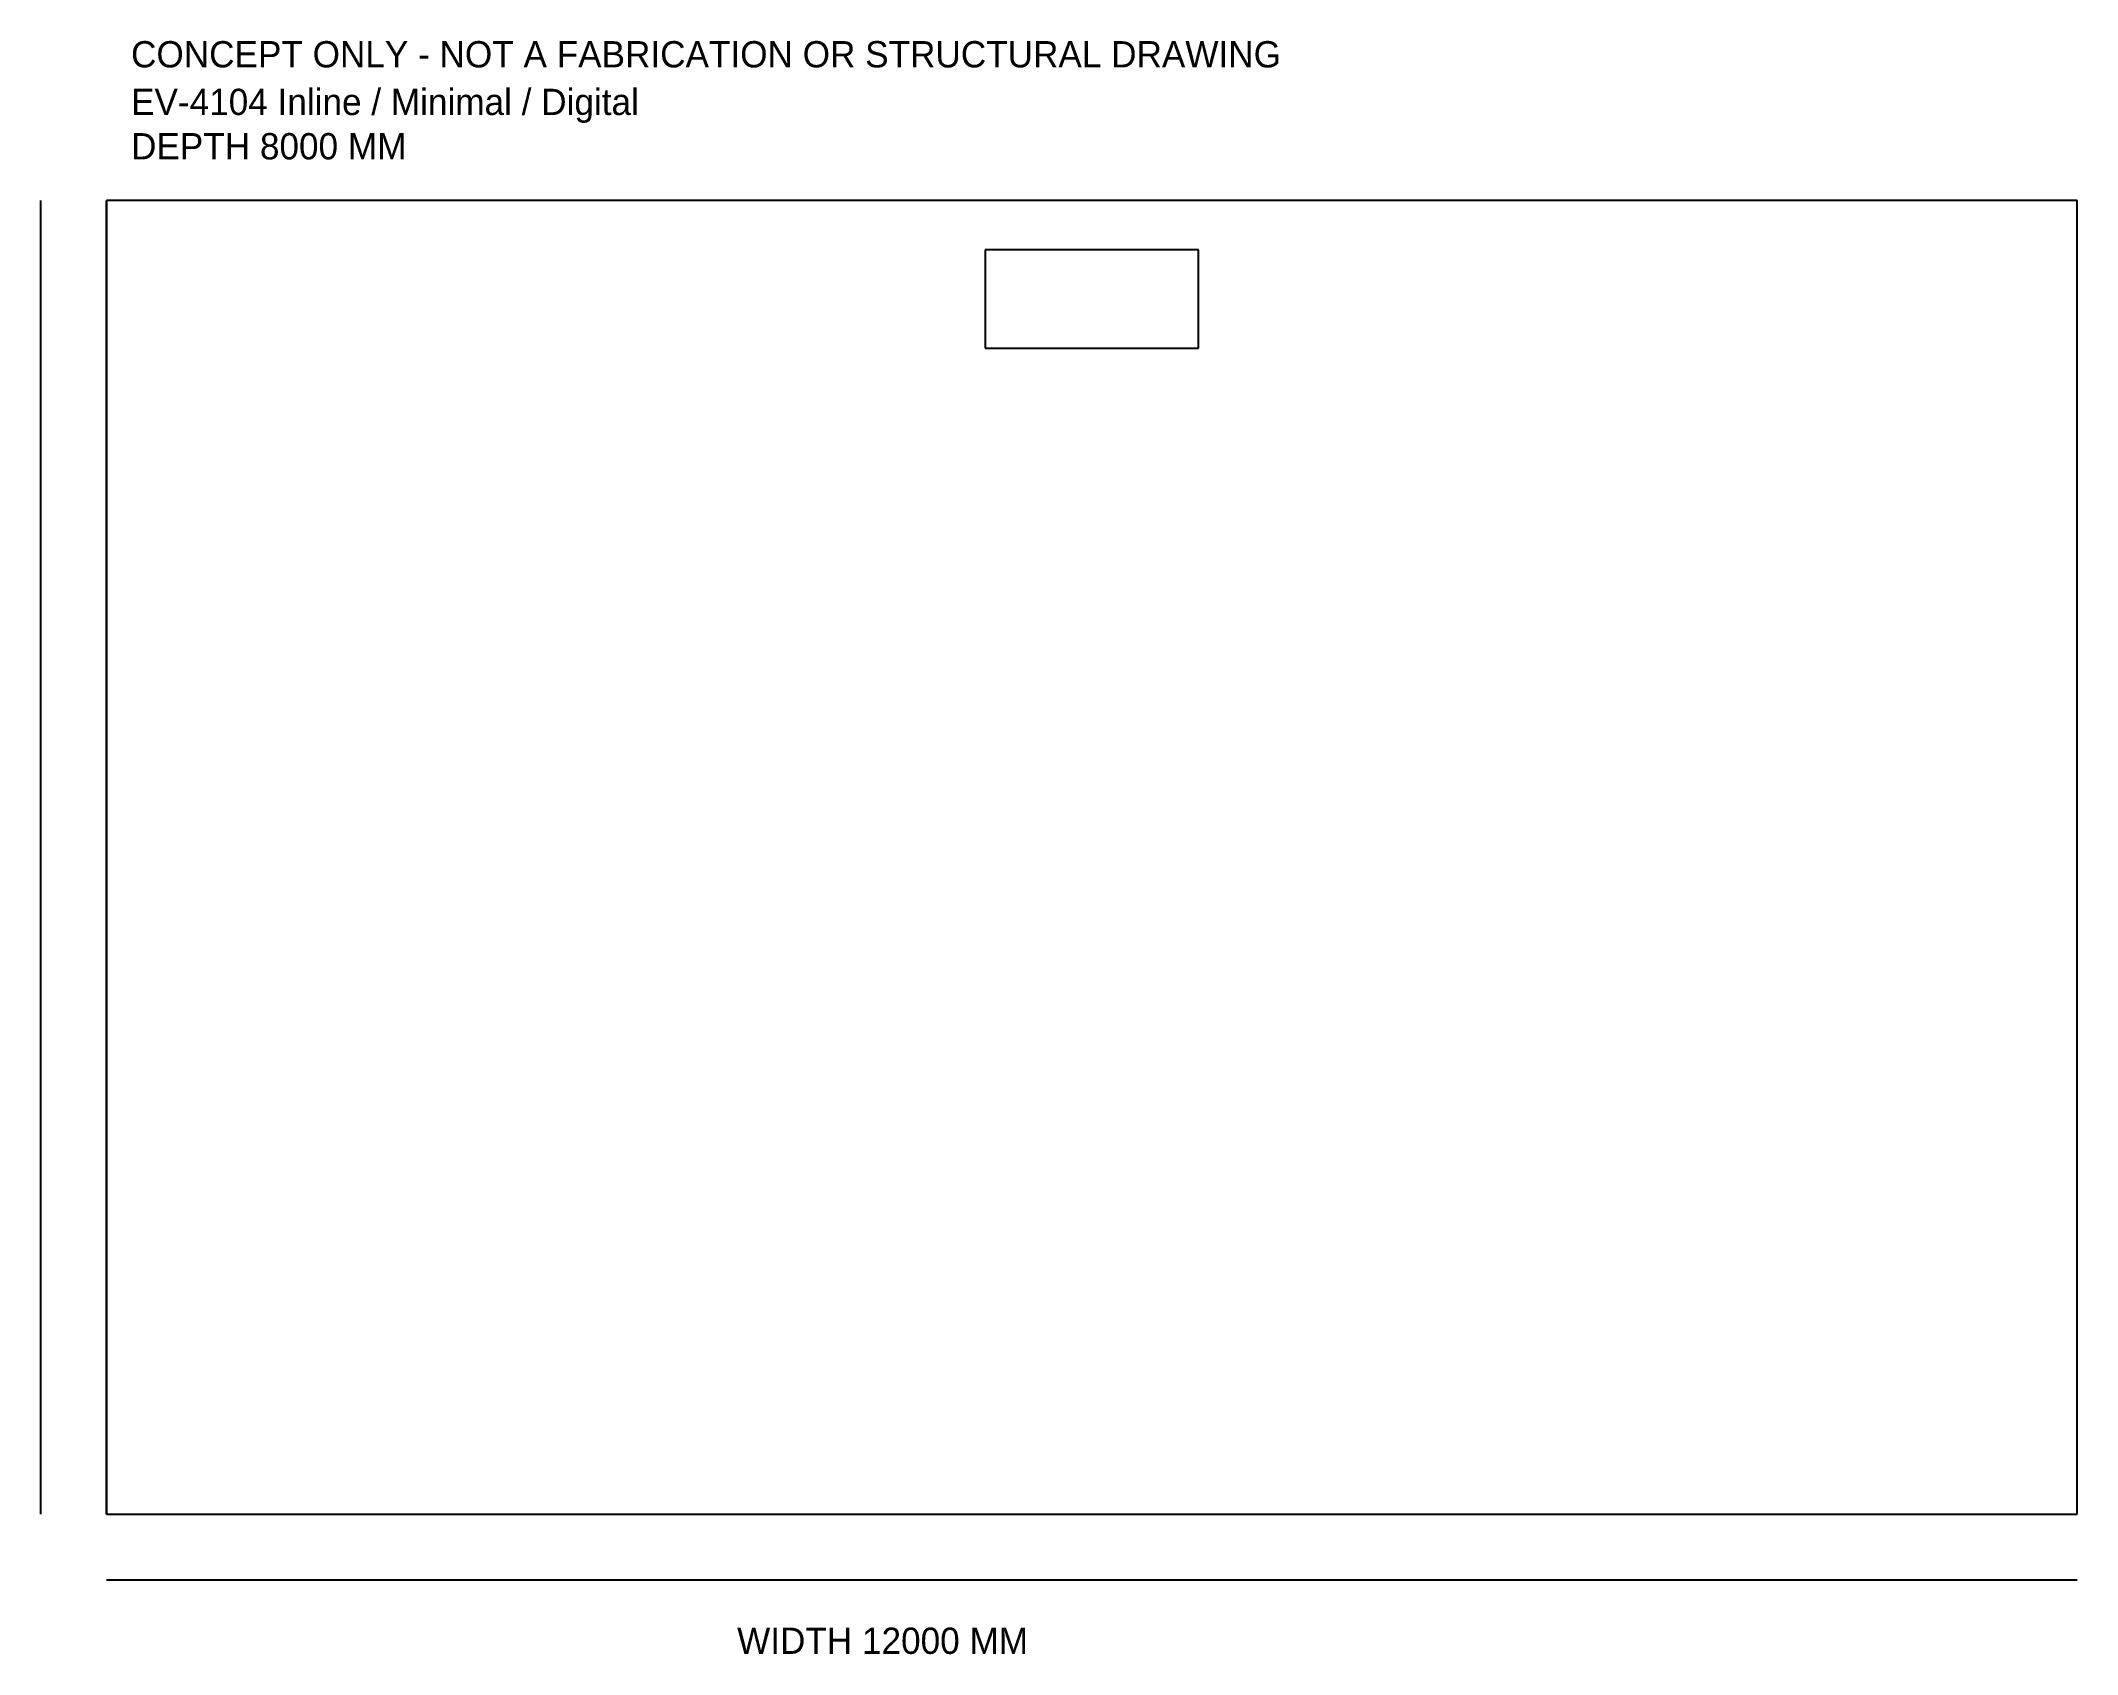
# Model space of a CAD drawing. Header units: millimetres. Extents: x -400 to 12000, y -852 to 8972.
import ezdxf

# ---------------------------------------------------------------- set-up
doc = ezdxf.new("R2010")
doc.units = ezdxf.units.MM

msp = doc.modelspace()

# ---------------------------------------------------------------- linework, layer by layer
at = {"layer": 'DIMENSIONS'}
for p, q in [((-400, 0), (-400, 8000)), ((0, -400), (12000, -400))]:
    msp.add_line(p, q, dxfattribs=at)
at = {"layer": 'FOOTPRINT'}
for p, q in [((12000, 8000), (0, 8000)), ((0, 8000), (0, 0)), ((12000, 0), (12000, 8000)), ((0, 0), (12000, 0))]:
    msp.add_line(p, q, dxfattribs=at)
at = {"layer": 'FURNITURE'}
for p, q in [((6650, 7700), (5350, 7700)), ((5350, 7700), (5350, 7100)), ((6650, 7100), (6650, 7700)), ((5350, 7100), (6650, 7100))]:
    msp.add_line(p, q, dxfattribs=at)
at = {"layer": 'WALLS'}
for p, q in [((0, 0), (0, 8000)), ((12000, 0), (12000, 8000)), ((0, 0), (12000, 0))]:
    msp.add_line(p, q, dxfattribs=at)

# ---------------------------------------------------------------- texts
at = {"layer": 'LABELS'}
for s, p in [('CONCEPT ONLY - NOT A FABRICATION OR STRUCTURAL DRAWING', (150, 8810)), ('EV-4104 Inline / Minimal / Digital', (150, 8520)), ('DEPTH 8000 MM', (150, 8250)), ('WIDTH 12000 MM', (3840, -850))]:
    msp.add_text(s, height=160, dxfattribs=at).set_placement(p)

doc.saveas('drawing.dxf')
